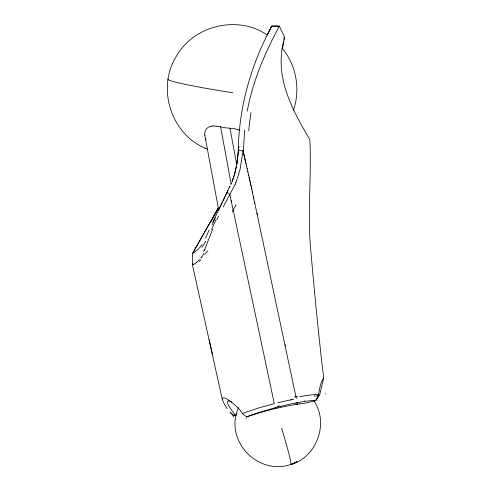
<?xml version="1.0" encoding="UTF-8"?>
<svg xmlns="http://www.w3.org/2000/svg" width="491" height="491" viewBox="0 0 491 491"><rect width="100%" height="100%" fill="white"/><g stroke="black" fill="none" stroke-linecap="round" stroke-linejoin="round"><path stroke-width="0.74" d="M218.581 209.792L218.747 209.246M192.362 264.483L192.423 253.669L218.182 208.067M270.836 27.809L271.719 26.097L279.354 26.146L284.571 37.15L282.552 48.241M319.623 394.93L323.704 378.07C318.297 333.168 314.05 288.119 310.146 243.063C307.882 208.626 311.509 174.158 309.846 139.708C292.274 109.597 274.438 77.646 283.614 41.649M299.897 403.866A41.631 5.125 -13.5 0 1 304.635 403.295L314.952 400.822L315.044 399.76M238.264 151.351C238.755 109.929 249.692 69.163 268.54 32.375M238.227 151.799L238.27 151.259M238.81 147.263L238.307 150.817L238.338 150.442L243.002 150.872L239.982 169.818L235.938 182.609M238.233 151.707L238.104 153.155M238.19 152.155L238.061 153.609M244.714 130.232L243.235 151.823M238.067 153.499L237.638 157.654M238.025 153.947L237.595 157.985M237.595 158.041L237.546 158.427M316.044 400.288C320.114 393.567 318.923 383.87 323.704 378.07M237.319 160.207L237.515 158.679M237.417 159.452L237.472 159.041M237.429 159.342L237.11 161.735L237.159 161.404M237.306 160.33L236.637 164.816M238.307 150.817L238.497 149.43M238.595 148.742L238.694 148.049M237.061 162.098L236.877 163.313M238.798 147.355L238.902 146.662M236.957 162.785L236.687 164.503L229.978 128.169L227.1 127.973A43.061 42.907 -8.5 0 1 220.588 126.807L217.157 126.126M236.834 163.607L236.736 164.203M236.49 165.7L234.845 173.317L232.495 180.596L234.293 175.287M236.417 166.111L234.551 174.385M247.268 111.162C252.718 81.132 264.944 52.862 279.367 26.133L271.738 26.06L269.59 30.27M284.025 39.415L284.571 37.15M293.293 110.622C300.707 89.706 296.423 65.076 282.018 48.13M205.993 246.408L212.572 229.211M205.876 246.734L204.477 250.416M232.249 181.216L232.47 180.657M232.09 181.615L232.347 180.97M232.194 181.345L232.317 181.032M238.46 407.683C222.761 443.183 262.967 480.21 296.932 461.755M231.218 183.597L231.464 183.063M205.514 237.963L209.111 230.083M219.373 208.509L219.716 207.754M219.87 207.429L220.214 206.686M231.114 183.83L220.588 126.807M212.775 222.178L227.216 191.858M219.195 208.89L218.667 209.952L204.87 135.565M220.324 206.453L220.711 205.625M220.76 205.514L221.202 204.569M231.04 183.984L230.752 184.598M221.263 204.44L222.141 202.562M235.263 184.137L223.233 206.993M279.354 26.158L279.097 26.686M216.844 219.747L218.532 216.255M226.848 192.619L227.419 191.435M227.253 191.778L227.628 191.011M229.837 186.5L230.015 186.126M267.331 34.836L268.061 33.339M227.732 190.796L227.977 190.299M229.42 187.347L229.61 186.967M227.56 191.146L227.769 190.723M229.524 187.132L229.813 186.543M227.941 190.373L229.506 187.181M192.497 264.054L192.73 263.63M268.209 33.038L269.393 30.657M268.602 32.24L269.841 29.767M269.952 29.552L270.277 28.901M270.713 28.055L270.431 28.601M210.381 222.711L218.366 208.135M209.903 223.086L218.114 208.35M194.148 252.472L192.423 253.669L209.651 223.239M201.224 256.922L200.991 257.302M202.12 244.469L198.616 248.869L194.258 252.399M316.413 399.079L317.088 398.631M317.174 398.502L319.481 395.132M267.264 35.008C237.859 14.675 193.399 25.379 176.14 56.618C156.574 87.993 170.936 133.62 204.956 148.135L205.121 148.202M199.358 259.573L196.854 262.188M196.781 262.249L193.755 264.354M234.023 415.325L234.563 415.233A56.864 10.906 -11.4 0 1 234.729 415.116M230.211 412.317L229.886 412.544M314.952 400.822L315.842 400.392M296.951 461.749L290.875 464.596C316.922 457.164 329.289 422.788 313.706 400.607M246.519 416.816L252.073 414.772A60.098 7.365 -13.6 0 1 262.685 411.298L275.187 407.726A37.629 4.615 -13.6 0 1 280.336 406.419M227.229 408.604C211.584 385.14 238.945 406.045 242.272 413.44L258.1 408.138L274.309 403.633L231.421 201.862M253 414.803L255.449 414.023A41.631 5.125 -13.5 0 1 292.992 404.952L299.946 403.854M280.336 406.419L288.199 404.572A37.93 4.646 -13.6 0 1 295.999 402.921L297.202 402.694A33.597 4.118 -13.5 0 1 304.334 401.472L306.875 401.116A42.987 5.266 -13.6 0 1 312.448 400.503L315.848 400.294M277.753 402.767L289.917 399.999M275.917 408.487L275.39 408.61L275.187 407.726M291.629 399.619L293.661 399.171M211.296 126.242L212.873 126.003M234.244 415.478L236.281 415.429M314.044 396.053L318.26 395.789M214.555 125.935L213.757 125.948A13.128 8.568 17.6 0 0 212.885 126.027M246.709 416.969L242.272 413.44M234.686 128.74L237.534 129.489M316.499 398.667L316.983 398.784M239.172 130.066L239.878 130.348M204.956 148.135L207.668 149.227M231.942 402.098C220.293 396.476 234.201 413.434 235.52 415.582M230.439 412.906L233.833 415.196M226.916 192.484L229.831 194.454L230.506 197.585M205.95 139.996L205.398 138.407M192.38 264.612L222.282 399.398M243.008 150.872L246.537 165.921M243.689 153.751L244.144 155.678M244.26 156.156L245.402 161.017M245.684 162.245L245.973 163.466M297.202 402.694L297.552 404.203M246.482 165.688L247.163 168.652M247.102 168.37L247.943 172.046M247.838 171.617L249.324 178.178M248.495 174.501L248.771 175.723M249.176 177.539L251.159 186.433M249.6 179.405L249.87 180.633M295.993 402.927L296.319 404.394M250.146 181.854L250.692 184.309M209.234 339.729L212.535 354.637M250.962 185.537L251.809 189.397M251.502 187.985L253.737 198.296M252.3 191.668L252.57 192.895M257.106 213.211L257.376 214.475M253.362 196.578L254.823 203.384M230.365 196.922L231.181 200.715M231.157 200.623L231.445 201.967M285.111 344.78L285.351 345.903M254.418 201.488L296.331 398.631M204.722 134.325L205.035 131.551L206.275 129.151A12.735 8.445 18.3 0 1 211.228 126.15M204.907 135.565A21.635 14.049 7.7 0 1 204.741 134.325M223.117 200.709A36.512 0.503 -64.5 0 1 227.167 192.159M229.972 128.397A17.228 10.299 2.9 0 1 234.575 128.961M232.74 92.75A64.837 3.296 8.8 0 1 168.204 79.217M214.616 126.113A14.976 9.317 16.4 0 1 217.169 126.316M237.478 129.55A20.186 11.545 3.8 0 1 239.117 130.121M235.784 182.542A43.539 42.128 89.2 0 1 235.109 184.064M325.349 393.764A67.144 11.361 -8.5 0 1 325.447 393.96M233.919 417.006A38.93 1.749 53.9 0 1 231.703 413.821M230.85 412.213A61.934 11.526 -12.1 0 1 231.04 412.084M235.968 414.263A56.864 10.906 -11.4 0 1 236.932 413.661M246.654 416.976A41.631 5.125 -13.5 0 1 252.951 414.809M246.218 418.467A23.304 5.978 75.2 0 1 246.39 418.878M294.551 397.023A29.478 11.44 -18.9 0 1 297.675 396.47M299.774 396.654A42.962 5.99 -14.6 0 1 318.769 394.469M291.887 399.674A50.647 4.732 -11.5 0 1 290.838 399.907M290.905 399.846A50.383 2.032 -12.1 0 1 290.193 400.005M277.12 406.407A35.088 5.223 -12.9 0 1 279.226 405.904M248.716 130.833A145.858 90.227 -87.3 0 1 251.042 112.537M205.686 241.204A35.622 9.372 -78.3 0 1 201.911 247.317M212.106 224.903A97.181 3.351 -64.2 0 1 215.396 217.844M232.163 211.959A151.449 36.764 -58.5 0 1 236.085 204.6M211.621 229.524A135.406 53.642 -55.2 0 1 215.911 219.95M204.324 249.802A42.318 13.545 -84.6 0 1 203.618 251.515M203.82 253.466A42.152 12.686 -83.2 0 1 201.279 257.928M200.905 259.616A42.821 11.557 -80.5 0 1 199.223 261.433M193.896 264.226A88.816 3.959 -42.9 0 1 192.797 264.698M204.729 254.154A94.708 4.229 -42.6 0 1 207.926 250.833M304.224 400.742A31.111 1.847 76.3 0 1 304.463 401.607M281.619 428.293A42.883 2.234 72.5 0 1 290.402 464.455M283.994 38.574A53.255 1.099 -82.6 0 1 284.277 37.439"/></g></svg>
